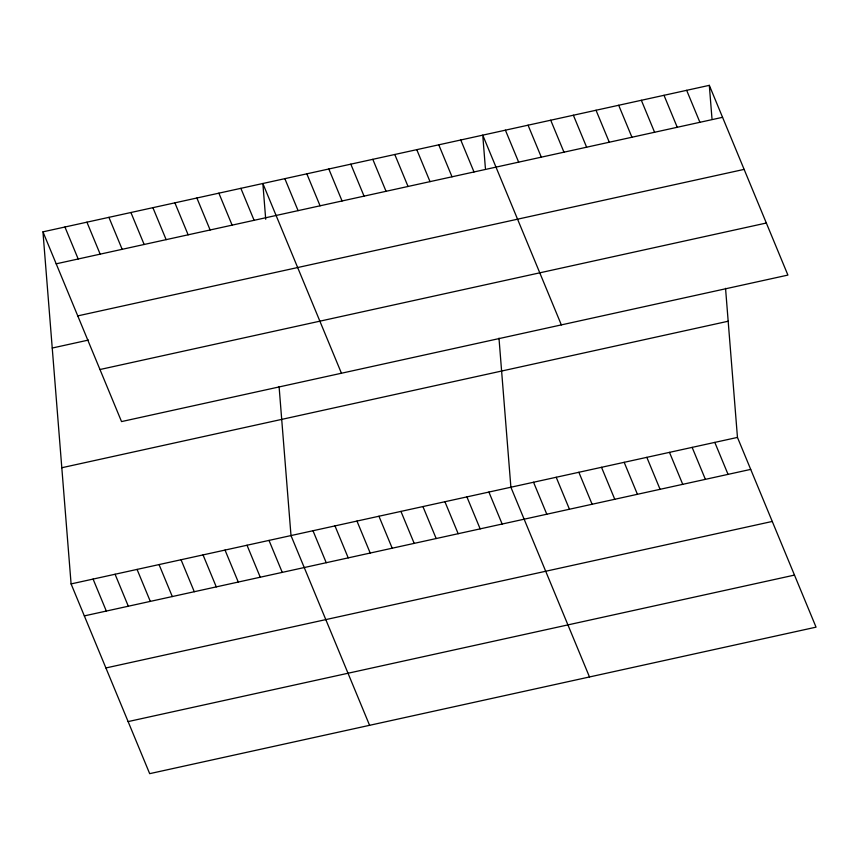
<?xml version="1.0" encoding="UTF-8"?>
<svg xmlns="http://www.w3.org/2000/svg" width="859" height="859" viewBox="0 0 859 859"><rect width="100%" height="100%" fill="white"/><g stroke="black" fill="none" stroke-linecap="round" stroke-linejoin="round"><path stroke-width="1.29" d="M42.95 231.844L709.319 85.342L787.907 275.084L121.538 421.586L42.95 231.844L71.093 583.916L149.681 773.658L816.05 627.156L737.462 437.414L725.544 288.345M56.189 263.82L722.559 117.318M77.761 315.887L744.119 169.384M52.238 348.035L88.456 340.067M99.977 369.52L766.346 223.018M61.805 467.736L728.174 321.234M71.093 583.916L737.462 437.414M84.332 615.892L750.702 469.39M105.904 667.958L772.262 521.445M128.12 721.592L794.489 575.09M686.663 90.324L699.902 122.3M664.007 95.306L677.246 127.282M641.351 100.288L654.59 132.265M618.695 105.27L631.934 137.236M596.028 110.253L609.278 142.218M714.806 442.396L728.045 474.372M573.372 115.224L586.622 147.2M692.139 447.378L705.389 479.354M550.716 120.206L563.966 152.183M669.483 452.36L682.733 484.326M528.06 125.189L541.31 157.165M646.827 457.342L660.077 489.308M505.403 130.171L518.653 162.147M624.171 462.314L637.421 494.29M561.346 324.895L482.747 135.153L485.399 168.353M601.515 467.296L614.765 499.272M460.757 139.985L474.007 171.961M578.859 472.278L592.109 504.254M438.766 144.827L452.017 176.793M556.202 477.26L569.453 509.237M416.776 149.659L430.026 181.636M533.546 482.243L546.796 514.219M394.786 154.491L408.036 186.467M589.489 676.967L510.89 487.225L498.982 338.156M372.806 159.323L386.045 191.299M488.9 492.057L502.15 524.033M350.816 164.166L364.055 196.142M466.909 496.899L480.16 528.865M328.825 168.998L342.065 200.974M444.919 501.731L458.169 533.707M306.835 173.829L320.074 205.806M422.929 506.563L436.179 538.539M284.844 178.661L298.084 210.638M400.938 511.395L414.188 543.371M341.442 373.236L262.854 183.504L265.71 219.249M378.948 516.238L392.198 548.203M240.864 188.336L254.103 220.312M356.968 521.069L370.208 553.046M218.873 193.168L232.113 225.144M334.978 525.901L348.217 557.878M196.883 198.01L210.122 229.976M312.987 530.733L326.227 562.709M174.892 202.842L188.132 234.818M369.585 725.307L290.997 535.576L279.078 386.507M152.902 207.674L166.141 239.65M269.007 540.408L282.246 572.384M130.912 212.506L144.151 244.482M247.016 545.24L260.256 577.216M108.921 217.348L122.161 249.314M225.026 550.071L238.265 582.048M86.931 222.18L100.17 254.157M203.035 554.914L216.275 586.89M64.94 227.012L78.18 258.988M181.045 559.746L194.284 591.722M159.055 564.578L172.294 596.554M137.064 569.41L150.304 601.386M115.074 574.252L128.313 606.229M93.083 579.084L106.323 611.06M709.319 85.342L711.971 118.542"/></g></svg>
